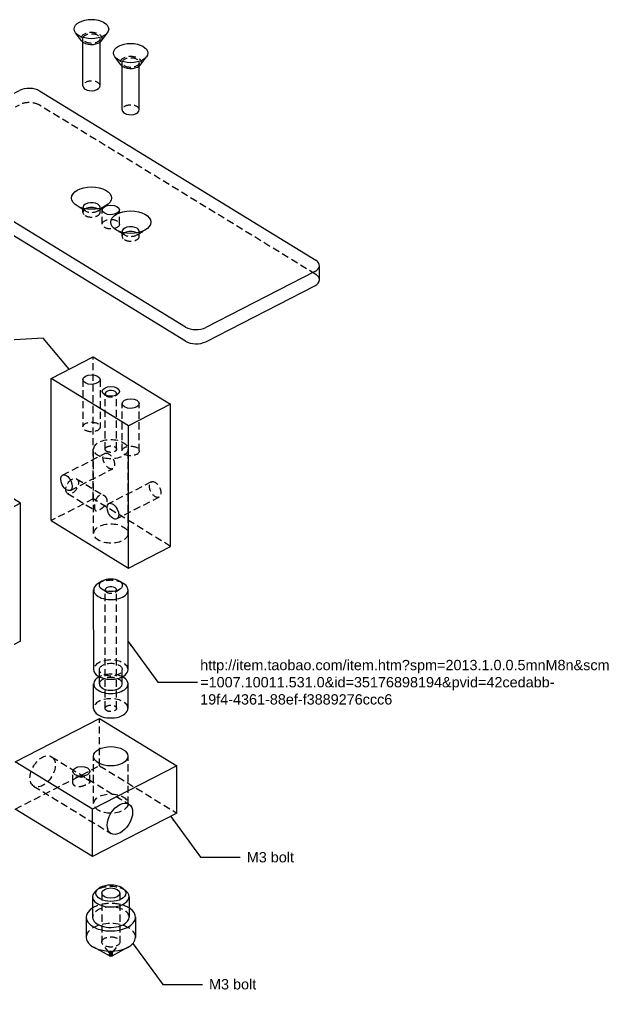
# Model space of a CAD drawing. Header units: inches. Extents: x -635 to 303, y -216 to -21.
# Drawn here: x -529.4 to -426.5, y -190.8 to -21.2 of the extents above; entities that cross this region are included whole.
import ezdxf

# ---------------------------------------------------------------- set-up
doc = ezdxf.new("R2010")
doc.units = ezdxf.units.IN
doc.header["$LTSCALE"] = 5
doc.header["$MEASUREMENT"] = 0
doc.linetypes.add('HIDDEN', pattern=[0.375, 0.25, -0.125])
for name, color, linetype in [('_dim', 1, 'Continuous'), ('PH-3C4', 16, 'HIDDEN'), ('PV-3C4', 7, 'Continuous')]:
    doc.layers.add(name, color=color, linetype=linetype)
doc.styles.get("Standard").update_dxf_attribs({"font": 'arial.ttf'})
doc.dimstyles.new('Copy of Standard', dxfattribs={"dimscale": 5, "dimtxt": 0.18, "dimasz": 0.18, "dimexe": 0.18, "dimexo": 0.0625, "dimgap": 0.09, "dimtad": 0, "dimdec": 1, "dimzin": 0, "dimdsep": 46, "dimtxsty": 'Standard', "dimcen": 0.09, "dimadec": 0, "dimazin": 0, "dimtfac": 1, "dimtdec": 1, "dimtofl": 0, "dimtmove": 0, "dimatfit": 3, "dimfxl": 1, "dimtolj": 1, "dimtzin": 0, "dimarcsym": 0})

# ---------------------------------------------------------------- blocks, each defined once
blk = doc.blocks.new('*U11')
at = {"layer": 'PV-3C4'}
for p, q in [((53.37, -2.48, -50.44), (54.7, -1.02, -53.36)), ((58.92, -2.43, -56.03), (56.32, -1.19, -54.79)), ((52.83, -4.71, -47.48), (54.18, -3.23, -50.44)), ((59.27, -2.74, -56.03), (60.73, -5.23, -54.79)), ((41.13, -5.11, -35.4), (37.99, -8.53, -28.55)), ((41.13, -5.11, -35.4), (54.88, -11.93, -41.68)), ((53.01, -5.94, -46.33), (52.81, -5.41, -46.71)), ((57.53, -9.02, -47.48), (58.89, -7.54, -50.44)), ((59.71, -8.29, -50.44), (61.04, -6.83, -53.36)), ((37.99, -8.53, -28.55), (51.75, -15.36, -34.83)), ((44.82, -21.08, -21.7), (37.99, -8.53, -28.55)), ((56.3, -8.95, -46.33), (56.84, -9.09, -46.71)), ((54.88, -11.93, -41.68), (51.75, -15.36, -34.83)), ((54.88, -11.93, -41.68), (61.71, -24.48, -34.82)), ((51.75, -15.36, -34.83), (58.57, -27.91, -27.97)), ((40.49, -18.46, -20.25), (38.87, -20.23, -16.7)), ((37.93, -21.26, -14.65), (32.65, -27.03, -3.12)), ((39.61, -20.91, -16.7), (39.14, -21.42, -15.69)), ((58.57, -27.91, -27.97), (44.82, -21.08, -21.7)), ((42.56, -23.61, -16.7), (42.09, -24.12, -15.69)), ((44.92, -22.51, -20.25), (43.3, -24.29, -16.7)), ((24.28, -25.15, 3.18), (14.87, -35.43, 23.73)), ((31.15, -28.57, 0.04), (24.28, -25.15, 3.18)), ((42.35, -25.31, -14.65), (37.08, -31.08, -3.12)), ((-12.55, -26.88, 41.73), (-13.49, -27.91, 43.79)), ((6.2, -35.81, 32.77), (-11.56, -27, 40.87)), ((10.99, -73.54, 69.03), (-13.36, -28.75, 44.57)), ((-12.5, -28.03, 42.93), (5.26, -36.84, 34.83)), ((31.15, -28.57, 0.04), (21.74, -38.84, 20.59)), ((37.98, -41.11, 6.9), (31.15, -28.57, 0.04)), ((33.18, -28.72, -1.81), (32.81, -28.04, -2.18)), ((35.35, -30.7, -1.81), (36.06, -31.01, -2.18)), ((21.69, -47.98, 30.58), (14.87, -35.43, 23.73)), ((14.87, -35.43, 23.73), (21.74, -38.84, 20.59)), ((49.91, -35.99, -10.55), (40.76, -45.99, 9.43)), ((49.91, -35.99, -10.55), (56.78, -39.41, -13.69)), ((8.77, -38.23, 32.85), (33.13, -83.02, 57.3)), ((21.74, -38.84, 20.59), (28.57, -51.39, 27.45)), ((7.83, -39.26, 34.9), (32.19, -84.05, 59.36)), ((37.98, -41.11, 6.9), (28.57, -51.39, 27.45)), ((40.76, -45.99, 9.43), (50.99, -64.81, 19.71)), ((40.76, -45.99, 9.43), (47.63, -49.4, 6.29)), ((28.57, -51.39, 27.45), (21.69, -47.98, 30.58)), ((-0.6, -60.42, 66.3), (-3.49, -63.58, 72.63)), ((1.62, -62.44, 66.3), (-1.28, -65.61, 72.63)), ((-3.75, -63.52, 72.82), (-5.06, -63.4, 73.99)), ((-1.2, -65.86, 72.82), (-0.96, -67.15, 73.99)), ((2.86, -66.78, 69.77), (-0.03, -69.94, 76.1)), ((5.08, -68.8, 69.77), (2.18, -71.97, 76.1)), ((-0.29, -69.88, 76.29), (-1.6, -69.76, 77.46)), ((2.26, -72.22, 76.29), (2.5, -73.51, 77.46)), ((31.32, -84.77, 61), (13.56, -75.96, 69.1))]:
    blk.add_line(p, q, dxfattribs=at)
at = {"layer": 'PV-3C4', "extrusion": (0.558909, 0.610408, 0.561269)}
for centre, major_axis, start_param, end_param in [((57.87, -3.93, -53.36), (3.17, -2.9), 2.312181, 3.141593), ((57.87, -3.93, -53.36), (3.17, -2.9), 0, 2.312181), ((56.54, -5.38, -50.44), (3.17, -2.9), 2.312181, 3.875791), ((56.54, -5.38, -50.44), (2.35, -2.15), 2.312181, 3.141593), ((56.54, -5.38, -50.44), (3.17, -2.9), 5.548987, 8.595366), ((56.54, -5.38, -50.44), (2.35, -2.15), 0, 2.312181), ((59.04, -2.64, -55.92), (0.245, -0.225), 2.312181, 2.340177), ((59.04, -2.64, -55.92), (0.245, -0.225), 0.801415, 2.312181), ((55.18, -6.87, -47.48), (2.35, -2.15), 2.312181, 3.686368), ((55.18, -6.87, -47.48), (2.35, -2.15), 5.73841, 8.595366), ((42.71, -20.49, -20.25), (2.21, -2.03), 0.741385, 3.141593), ((41.08, -22.26, -16.7), (2.21, -2.03), 0.741385, 3.97064), ((40.14, -23.29, -14.65), (2.21, -2.03), 0.741385, 3.141593), ((41.08, -22.26, -16.7), (1.48, -1.35), 0.741385, 3.141593), ((42.71, -20.49, -20.25), (2.21, -2.03), 0, 0.741385), ((41.08, -22.26, -16.7), (2.21, -2.03), 5.454138, 7.02457), ((41.08, -22.26, -16.7), (1.48, -1.35), 0, 0.741385), ((40.14, -23.29, -14.65), (2.21, -2.03), 0, 0.741385), ((-10.7, -28.57, 41.73), (-1.84, 1.69), 5.453774, 6.283185), ((34.86, -29.05, -3.12), (-2.21, 2.03), 3.882977, 7.028443), ((-11.64, -29.6, 43.79), (-1.84, 1.69), 5.453774, 7.02457), ((34.86, -29.05, -3.12), (0.738, -0.675), 2.857847, 3.882977), ((34.86, -29.05, -3.12), (0.738, -0.675), 3.882977, 6.566931), ((34.86, -29.05, -3.12), (-2.21, 2.03), 2.396335, 3.882977), ((6.11, -38.41, 35.68), (1.84, -1.69), 0.741385, 2.312181), ((7.05, -37.38, 33.63), (-1.84, 1.69), 3.882977, 5.453774), ((21.87, -43.24, 25.25), (0.738, -0.675), 2.642012, 3.882977), ((21.87, -43.24, 25.25), (0.738, -0.675), 3.882977, 6.782766), ((8.57, -52.63, 48.7), (1.11, -1.01), 2.993838, 3.882977), ((8.57, -52.63, 48.7), (1.11, -1.01), 3.882977, 6.43094), ((8.88, -52.29, 48.02), (1.11, -1.01), 3.946929, 5.477849), ((12.03, -58.99, 52.18), (1.11, -1.01), 2.993838, 3.882977), ((12.03, -58.99, 52.18), (1.11, -1.01), 3.882977, 6.43094), ((12.34, -58.65, 51.49), (1.11, -1.01), 3.946929, 5.477849), ((0.51, -61.43, 66.3), (1.11, -1.01), 0.741385, 3.141593), ((0.51, -61.43, 66.3), (1.11, -1.01), 0, 0.741385), ((-2.63, -64.86, 73.15), (1.38, -1.27), 0.741385, 2.750093), ((-2.63, -64.86, 73.15), (1.38, -1.27), 0.3915, 0.741385), ((3.97, -67.79, 69.77), (1.11, -1.01), 0.741385, 3.141593), ((3.97, -67.79, 69.77), (1.11, -1.01), 0, 0.741385), ((0.83, -71.22, 76.62), (1.38, -1.27), 0.741385, 2.750093), ((0.83, -71.22, 76.62), (1.38, -1.27), 0.3915, 0.741385), ((12.71, -74.39, 68.24), (-1.84, 1.69), 0.741385, 2.312181)]:
    blk.add_ellipse(centre, major_axis=major_axis, ratio=0.561269, start_param=start_param, end_param=end_param, dxfattribs=at)
for centre, major_axis, ratio in [((54.94, -7.13, -46.96), (1.92, -1.76), 0.561269), ((54.94, -7.13, -46.96), (1.17, -1.07), 0.561269), ((48.85, -11.43, -36.21), (-2.13, 0, 2.12), 0.610408), ((45.88, -17.03, -27.17), (2.21, -2.03), 0.561269), ((50.69, -19.41, -29.36), (1.11, -1.01), 0.561269), ((34.55, -29.39, -2.44), (-1.48, 1.35), 0.561269), ((29.38, -34.5, 8.26), (0, 1.02, -1.1), 0.558909), ((19.96, -40.19, 23.83), (1.11, -1.01), 0.561269), ((21.72, -43.41, 25.59), (1.11, -1.01), 0.561269), ((33.47, -42.03, 12.38), (0, -1.02, 1.1), 0.558909), ((23.42, -46.55, 27.3), (1.11, -1.01), 0.561269), ((7.94, -53.31, 50.07), (2.58, -2.36), 0.561269), ((9.7, -56.54, 51.84), (1.11, -1.01), 0.561269), ((11.4, -59.68, 53.55), (2.58, -2.36), 0.561269), ((-3.25, -65.54, 74.52), (2.21, -2.03), 0.561269), ((0.21, -71.9, 77.99), (2.21, -2.03), 0.561269)]:
    blk.add_ellipse(centre, major_axis=major_axis, ratio=ratio, dxfattribs=at)

msp = doc.modelspace()

# ---------------------------------------------------------------- linework, layer by layer
at = {"layer": 'PH-3C4', "extrusion": (-9.79772e-15, 0.827634, 0.561269)}
for p, q in [((-518.31, -25.22), (-518.31, -24.59)), ((-515.31, -25.22), (-515.31, -24.59)), ((-511.47, -29.42), (-511.47, -28.79)), ((-508.47, -29.42), (-508.47, -28.79)), ((-548.45, -45.95), (-529.4, -36.16)), ((-477.66, -65.8), (-525.87, -36.25)), ((-517.92, -54.69), (-519.39, -53.8)), ((-518.31, -54.95), (-518.31, -54.12)), ((-515.71, -54.69), (-514.24, -53.8)), ((-515.31, -54.95), (-515.31, -54.12)), ((-514.94, -57.02), (-514.94, -54.54)), ((-511.94, -57.02), (-511.94, -54.54)), ((-511.07, -58.89), (-512.54, -58)), ((-511.47, -59.15), (-511.47, -58.32)), ((-508.86, -58.89), (-507.39, -58)), ((-508.47, -59.15), (-508.47, -58.32)), ((-516.5, -105.04), (-516.5, -80.22)), ((-518.31, -84.18), (-518.31, -92.46)), ((-515.31, -84.18), (-515.31, -92.46)), ((-514.17, -87.04), (-514.54, -86.82)), ((-514.44, -96.34), (-514.44, -86.66)), ((-512.7, -87.04), (-512.34, -86.82)), ((-512.44, -96.34), (-512.44, -86.66)), ((-511.47, -96.65), (-511.47, -88.38)), ((-508.47, -96.65), (-508.47, -88.38)), ((-516.44, -111.08), (-516.44, -96.34)), ((-510.44, -111.08), (-510.44, -96.34)), ((-521.86, -100.88), (-514.49, -97.09)), ((-520.49, -103.55), (-513.12, -99.76)), ((-519.41, -101.52), (-514.55, -104.5)), ((-506.38, -102.06), (-513.76, -105.85)), ((-516.5, -105.04), (-523.88, -108.83)), ((-520.98, -104.08), (-516.12, -107.06)), ((-503, -113.32), (-516.5, -105.04)), ((-505.01, -104.73), (-512.39, -108.52)), ((-514.17, -121.32), (-514.91, -120.88)), ((-514.44, -141.63), (-514.44, -120.94)), ((-512.7, -121.32), (-511.97, -120.88)), ((-512.44, -141.63), (-512.44, -120.94)), ((-515.44, -136.12), (-515.44, -134.86)), ((-511.44, -136.12), (-511.44, -134.86)), ((-515.4, -151.66), (-515.4, -143.39)), ((-523.79, -150.09), (-510.28, -158.36)), ((-516.44, -158.27), (-516.44, -149.99)), ((-510.44, -158.27), (-510.44, -149.99)), ((-530.15, -159.24), (-515.4, -151.66)), ((-515.4, -151.66), (-501.89, -159.94)), ((-520.1, -154.47), (-520.1, -152.64)), ((-517.1, -154.47), (-517.1, -152.64)), ((-526.92, -155.2), (-513.42, -163.48)), ((-515.03, -173.9), (-515.03, -182.44)), ((-511.85, -173.9), (-511.85, -182.44)), ((-513.65, -184.37), (-514.89, -182.81)), ((-513.23, -184.37), (-511.99, -182.81)), ((-513.67, -184.31), (-513.67, -184.73)), ((-513.21, -184.31), (-513.21, -184.73))]:
    msp.add_line(p, q, dxfattribs=at)
at = {"layer": 'PH-3C4'}
for centre, major_axis, start_param, end_param in [((-516.81, -24.59), (-1.87, 0), 2.750093, 6.674685), ((-509.97, -28.79), (-1.87, 0), 2.750093, 6.674685), ((-516.81, -32.86), (-1.5, 0), 3.141593, 6.283185), ((-527.72, -37.19), (-2.5, 0), 3.882977, 5.453774), ((-509.97, -37.06), (-1.5, 0), 3.141593, 6.283185), ((-516.81, -54.95), (-1.5, 0), 5.477849, 7.02457), ((-516.81, -54.12), (-1.5, 0), 0.147755, 2.993838), ((-516.81, -54.95), (-1.5, 0), 0.741385, 3.946929), ((-509.97, -59.15), (-1.5, 0), 5.477849, 7.02457), ((-509.97, -58.32), (-1.5, 0), 0.147755, 2.993838), ((-509.97, -59.15), (-1.5, 0), 0.741385, 3.946929), ((-479.51, -66.75), (2.5, 0), 0, 0.741385), ((-513.44, -86.66), (-1, 0), 0.499581, 2.642012), ((-513.44, -120.94), (3, 0), 0.745257, 2.396335), ((-513.44, -120.94), (-1, 0), 0.283746, 2.857847), ((-513.44, -134.86), (-3, 0), 3.141593, 6.283185), ((-513.44, -137.35), (-3, 0), 3.97064, 5.454138), ((-513.44, -137.35), (-2, 0), 3.141593, 6.283185), ((-513.44, -141.63), (-3, 0), 3.141593, 6.283185), ((-513.44, -174.54), (-3.19, 0), 3.686368, 5.73841), ((-513.44, -178.12), (-4.3, 0), 3.875791, 5.548987), ((-513.44, -178.12), (-3.19, 0), 3.141593, 6.283185), ((-513.44, -181.64), (-4.3, 0), 3.141593, 6.283185), ((-513.44, -184.74), (-0.333, 0), 2.340177, 7.084601)]:
    msp.add_ellipse(centre, major_axis=major_axis, ratio=0.561269, start_param=start_param, end_param=end_param, dxfattribs=at)
for centre, major_axis, ratio in [((-516.81, -24.59), (-1.5, 0), 0.561269), ((-509.97, -28.79), (-1.5, 0), 0.561269), ((-513.44, -57.02), (-1.5, 0), 0.561269), ((-516.81, -92.46), (-1.5, 0), 0.561269), ((-513.44, -96.34), (-3, 0), 0.561269), ((-513.44, -96.34), (-1, 0), 0.561269), ((-509.97, -96.65), (-1.5, 0), 0.561269), ((-513.8, -98.42), (0.69, -1.33), 0.558909), ((-520.19, -102.8), (-0.78, -1.28), 0.610408), ((-505.7, -103.39), (-0.69, 1.33), 0.558909), ((-513.44, -111.08), (-3, 0), 0.561269), ((-513.44, -134.86), (-2, 0), 0.561269), ((-513.44, -141.63), (-1, 0), 0.561269), ((-525.35, -152.64), (1.57, 2.56), 0.610408), ((-513.44, -158.27), (-3, 0), 0.561269), ((-513.44, -182.44), (-1.59, 0), 0.561269), ((-513.44, -184.31), (-0.228, 0), 0.561269), ((-513.44, -184.73), (-0.228, 0), 0.561269)]:
    msp.add_ellipse(centre, major_axis=major_axis, ratio=ratio, dxfattribs=at)
for points in [[(-514.09, -105.3), (-514.09, -105.38), (-514.1, -105.46), (-514.14, -105.63), (-514.17, -105.71), (-514.3, -105.96), (-514.42, -106.12), (-514.68, -106.39), (-514.84, -106.53), (-515.08, -106.71), (-515.16, -106.76), (-515.32, -106.86), (-515.39, -106.9), (-515.53, -106.98), (-515.6, -107.01), (-515.74, -107.06), (-515.8, -107.08), (-515.96, -107.11), (-516.05, -107.1), (-516.18, -107.02), (-516.23, -106.95), (-516.27, -106.79), (-516.28, -106.73), (-516.3, -106.59), (-516.3, -106.51), (-516.3, -106.35), (-516.3, -106.27), (-516.28, -106.08), (-516.27, -105.98), (-516.23, -105.69), (-516.18, -105.48), (-516.05, -105.12), (-515.96, -104.95), (-515.8, -104.72), (-515.74, -104.66), (-515.6, -104.54), (-515.53, -104.49), (-515.39, -104.42), (-515.32, -104.39), (-515.16, -104.36), (-515.08, -104.35), (-514.84, -104.37), (-514.68, -104.42), (-514.42, -104.58), (-514.3, -104.7), (-514.17, -104.91), (-514.14, -104.98), (-514.1, -105.14), (-514.09, -105.22), (-514.09, -105.3)], [(-519.71, -155.2), (-519.64, -155.24), (-519.57, -155.27), (-519.41, -155.32), (-519.32, -155.34), (-519.05, -155.36), (-518.85, -155.34), (-518.48, -155.26), (-518.28, -155.21), (-518, -155.1), (-517.91, -155.07), (-517.74, -154.99), (-517.66, -154.96), (-517.52, -154.88), (-517.45, -154.85), (-517.33, -154.77), (-517.28, -154.74), (-517.16, -154.63), (-517.11, -154.56), (-517.09, -154.43), (-517.12, -154.37), (-517.22, -154.26), (-517.27, -154.22), (-517.37, -154.14), (-517.43, -154.1), (-517.56, -154.02), (-517.63, -153.98), (-517.79, -153.9), (-517.88, -153.86), (-518.15, -153.74), (-518.35, -153.66), (-518.72, -153.57), (-518.92, -153.55), (-519.2, -153.56), (-519.29, -153.57), (-519.46, -153.61), (-519.54, -153.64), (-519.68, -153.71), (-519.75, -153.76), (-519.87, -153.87), (-519.92, -153.93), (-520.05, -154.12), (-520.09, -154.28), (-520.11, -154.57), (-520.08, -154.73), (-519.98, -154.93), (-519.94, -155), (-519.83, -155.11), (-519.77, -155.16), (-519.71, -155.2)]]:
    msp.add_open_spline(points, degree=3, knots=[0, 0, 0, 0, 0.288686, 0.288686, 0.577373, 0.577373, 1.154746, 1.154746, 1.730544, 1.730544, 2.018444, 2.018444, 2.306343, 2.306343, 2.594243, 2.594243, 2.882142, 2.882142, 3.457941, 3.457941, 4.035314, 4.035314, 4.324, 4.324, 4.612687, 4.612687, 4.901373, 4.901373, 5.190059, 5.190059, 5.767432, 5.767432, 6.343231, 6.343231, 6.631131, 6.631131, 6.91903, 6.91903, 7.206929, 7.206929, 7.494829, 7.494829, 8.070628, 8.070628, 8.648, 8.648, 8.936687, 8.936687, 9.225373, 9.225373, 9.225373, 9.225373], dxfattribs=at)

# ---------------------------------------------------------------- block references
at = {"layer": 'PV-3C4', "extrusion": (-9.78384e-15, 0.827634, 0.561269), "rotation": 42.4782067247813}
msp.add_blockref('*U11', (468.11, 65.76, -96.97), dxfattribs=at)

# ---------------------------------------------------------------- texts
at = {"layer": '_dim', "char_height": 1.8, "attachment_point": 4}
for s, insert in [('\\A1;http://item.taobao.com/item.htm?spm=2013.1.0.0.5mnM8n&scm\\P=1007.10011.531.0&id=35176898194&pvid=42cedabb-\\P19f4-4361-88ef-f3889276ccc6', (-497.84, -137.07)), ('\\A1; M3 bolt', (-490.4, -167.65)), ('\\A1; M3 bolt', (-496.99, -189.85))]:
    msp.add_mtext(s, dxfattribs=dict(at, insert=insert))

# ---------------------------------------------------------------- leaders
at = {"layer": '_dim', "annotation_type": 0, "has_hookline": 1, "hookline_direction": 1, "text_width": 17.37}
msp.add_leader([(-520.74, -82.39), (-525.28, -76.97), (-533.35, -77.42)], dimstyle='Copy of Standard', override={"dimgap": 0.09, "dimtad": 0}, dxfattribs=at)
at = {"layer": '_dim', "annotation_type": 0, "has_hookline": 1, "hookline_direction": 0}
for points, text_width in [([(-510.44, -129.92), (-505.23, -137.07), (-498.29, -137.07)], 71.16), ([(-502.99, -160.51), (-497.79, -167.65), (-490.85, -167.65)], 8.93), ([(-509.59, -182.71), (-504.38, -189.85), (-497.44, -189.85)], 8.93)]:
    msp.add_leader(points, dimstyle='Copy of Standard', dxfattribs=dict(at, text_width=text_width))

doc.saveas('drawing.dxf')
